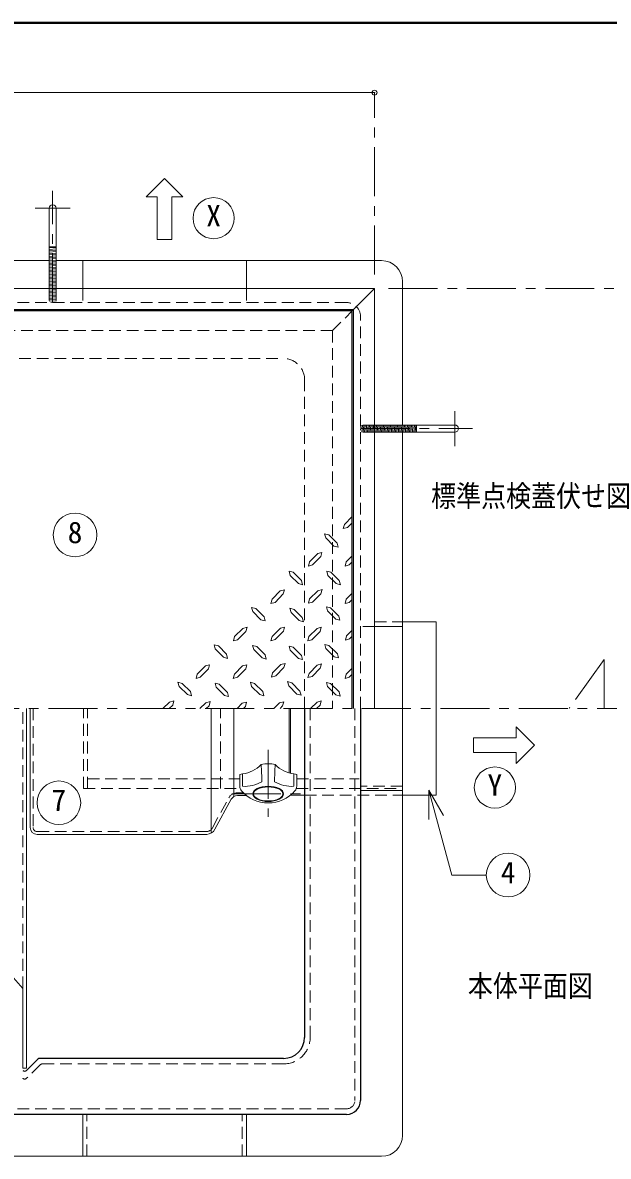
# Model space of a CAD drawing. Units: millimetres at full size, sheet at 1:7; details may follow other scales. Extents: x -1465 to 1370, y -987 to 980.
# Drawn here: x 4 to 422, y 170 to 980 of the extents above; entities that cross this region are included whole.
import ezdxf
from ezdxf.enums import TextEntityAlignment as Align

# ---------------------------------------------------------------- set-up
doc = ezdxf.new("R2010")
doc.units = ezdxf.units.MM
doc.header["$LTSCALE"] = 7
doc.header["$PDMODE"] = 32
doc.header["$PDSIZE"] = 3.5
doc.linetypes.add('CHAIN1', pattern=[8, 5, -1, 1, -1])
doc.linetypes.add('DASHED1', pattern=[1.8, 1.2, -0.6])
doc.layers.add('0-0____1', color=4, linetype='Continuous', lineweight=9)
doc.styles.add('ＭＳ ゴシック', font='')
doc.styles.get('ＭＳ ゴシック').set_extended_font_data('MS Gothic')

msp = doc.modelspace()

# ---------------------------------------------------------------- linework, layer by layer
at = {"layer": '0-0____1', "color": 1, "lineweight": 40}
msp.add_line((1370.499, 979.62), (-1464.501, 979.62), dxfattribs=at)
at = {"layer": '0-0____1'}
for p, q in [((-844.501, 929.62), (255.499, 929.62)), ((100.249, 824.62), (100.249, 855.245)), ((110.749, 855.245), (110.749, 824.62)), ((118.624, 855.245), (110.749, 855.245)), ((27.999, 819.519), (22.999, 819.519)), ((22.999, 818.648), (27.999, 819.057)), ((110.749, 824.62), (100.249, 824.62)), ((22.999, 817.645), (27.999, 818.054)), ((22.999, 816.642), (27.999, 817.05)), ((22.999, 815.638), (27.999, 816.047)), ((22.999, 814.635), (27.999, 815.044)), ((22.999, 813.632), (27.999, 814.04)), ((22.999, 812.628), (27.999, 813.037)), ((22.999, 811.625), (27.999, 812.034)), ((22.999, 810.622), (27.999, 811.03)), ((22.999, 809.618), (27.999, 810.027)), ((22.999, 808.615), (27.999, 809.024)), ((22.999, 807.612), (27.999, 808.02)), ((22.999, 806.608), (27.999, 807.017)), ((22.999, 805.605), (27.999, 806.014)), ((22.999, 804.602), (27.999, 805.01)), ((22.999, 803.598), (27.999, 804.007)), ((22.999, 802.595), (27.999, 803.004)), ((22.999, 801.592), (27.999, 802)), ((22.999, 800.588), (27.999, 800.997)), ((22.999, 799.585), (27.999, 799.994)), ((22.999, 798.582), (27.999, 798.99)), ((22.999, 797.578), (27.999, 797.987)), ((22.999, 796.575), (27.999, 796.984)), ((22.999, 795.572), (27.999, 795.98)), ((22.999, 794.568), (27.999, 794.977)), ((22.999, 793.565), (27.999, 793.974)), ((22.999, 792.562), (27.999, 792.97)), ((22.999, 791.559), (27.999, 791.967)), ((22.999, 790.555), (27.999, 790.964)), ((23.832, 789.62), (27.999, 789.96)), ((240.499, 774.62), (239.499, 773.62)), ((255.499, 687.953), (255.839, 692.12)), ((256.434, 687.12), (256.842, 692.12)), ((257.437, 687.12), (257.846, 692.12)), ((258.441, 687.12), (258.849, 692.12)), ((259.444, 687.12), (259.852, 692.12)), ((260.447, 687.12), (260.856, 692.12)), ((261.451, 687.12), (261.859, 692.12)), ((262.454, 687.12), (262.862, 692.12)), ((263.457, 687.12), (263.866, 692.12)), ((264.461, 687.12), (264.869, 692.12)), ((265.464, 687.12), (265.872, 692.12)), ((266.467, 687.12), (266.876, 692.12)), ((267.471, 687.12), (267.879, 692.12)), ((268.474, 687.12), (268.882, 692.12)), ((269.477, 687.12), (269.886, 692.12)), ((270.481, 687.12), (270.889, 692.12)), ((271.484, 687.12), (271.892, 692.12)), ((272.487, 687.12), (272.896, 692.12)), ((273.491, 687.12), (273.899, 692.12)), ((274.494, 687.12), (274.902, 692.12)), ((275.497, 687.12), (275.906, 692.12)), ((276.501, 687.12), (276.909, 692.12)), ((277.504, 687.12), (277.912, 692.12)), ((278.507, 687.12), (278.916, 692.12)), ((279.511, 687.12), (279.919, 692.12)), ((280.514, 687.12), (280.922, 692.12)), ((281.517, 687.12), (281.926, 692.12)), ((282.521, 687.12), (282.929, 692.12)), ((283.524, 687.12), (283.932, 692.12)), ((284.527, 687.12), (284.936, 692.12)), ((285.397, 692.12), (285.397, 687.12)), ((239.499, 626.77), (233.967, 621.104)), ((233.124, 618.104), (233.967, 621.104)), ((236.124, 618.948), (233.124, 618.104)), ((239.499, 622.323), (236.124, 618.948)), ((222.717, 613.698), (219.811, 614.448)), ((220.561, 611.448), (219.811, 614.448)), ((220.561, 611.448), (226.467, 605.542)), ((222.717, 613.698), (228.717, 607.698)), ((214.842, 600.292), (208.936, 594.386)), ((214.842, 600.292), (217.842, 601.042)), ((217.092, 598.136), (217.842, 601.042)), ((208.186, 591.386), (208.936, 594.386)), ((211.092, 592.229), (208.186, 591.386)), ((217.092, 598.136), (211.092, 592.229)), ((234.53, 591.386), (235.28, 594.386)), ((237.436, 592.229), (234.53, 591.386)), ((239.499, 598.604), (235.28, 594.386)), ((239.499, 594.292), (237.436, 592.229)), ((195.155, 584.729), (194.405, 587.729)), ((197.311, 586.886), (194.405, 587.729)), ((195.155, 584.729), (201.061, 578.823)), ((197.311, 586.886), (203.311, 580.979)), ((224.311, 586.886), (221.405, 587.636)), ((222.155, 584.636), (221.405, 587.636)), ((222.155, 584.636), (228.061, 578.823)), ((224.311, 586.886), (230.311, 580.979)), ((231.061, 577.979), (228.061, 578.823)), ((230.311, 580.979), (231.061, 577.979)), ((188.124, 573.573), (182.217, 567.667)), ((190.28, 571.417), (184.374, 565.417)), ((188.124, 573.573), (191.124, 574.323)), ((190.28, 571.417), (191.124, 574.323)), ((214.936, 573.761), (209.03, 567.854)), ((217.092, 571.604), (211.186, 565.604)), ((214.936, 573.761), (217.936, 574.511)), ((217.092, 571.604), (217.936, 574.511)), ((239.499, 571.886), (235.28, 567.667)), ((170.592, 561.011), (167.592, 561.854)), ((168.436, 558.854), (167.592, 561.854)), ((170.592, 561.011), (176.499, 555.104)), ((197.967, 560.448), (194.967, 561.292)), ((195.811, 558.292), (194.967, 561.292)), ((221.874, 559.323), (221.124, 562.323)), ((224.03, 561.479), (221.124, 562.323)), ((221.874, 559.323), (227.78, 553.417)), ((224.03, 561.479), (230.03, 555.573)), ((168.436, 558.854), (174.342, 552.948)), ((177.342, 552.198), (174.342, 552.948)), ((176.499, 555.104), (177.342, 552.198)), ((195.811, 558.292), (201.717, 552.386)), ((204.717, 551.636), (201.717, 552.386)), ((230.78, 552.667), (227.78, 553.417)), ((230.03, 555.573), (230.78, 552.667)), ((161.405, 546.761), (155.499, 540.948)), ((163.561, 544.604), (157.655, 538.698)), ((161.405, 546.761), (164.405, 547.604)), ((163.561, 544.604), (164.405, 547.604)), ((188.217, 546.948), (182.311, 541.042)), ((190.374, 544.792), (184.467, 538.886)), ((188.217, 546.948), (191.217, 547.792)), ((190.374, 544.792), (191.217, 547.792)), ((214.374, 546.761), (208.561, 540.948)), ((216.624, 544.604), (210.717, 538.698)), ((214.374, 546.761), (217.374, 547.604)), ((216.624, 544.604), (217.374, 547.604)), ((239.499, 545.477), (235.374, 541.511)), ((141.717, 532.136), (140.874, 535.136)), ((143.874, 534.292), (140.874, 535.136)), ((171.342, 533.823), (168.342, 534.667)), ((169.186, 531.667), (168.342, 534.667)), ((220.749, 532.417), (219.999, 535.417)), ((222.905, 534.667), (219.999, 535.417)), ((222.905, 534.667), (228.905, 528.667)), ((239.499, 541.229), (237.53, 539.261)), ((141.717, 532.136), (147.624, 526.229)), ((143.874, 534.292), (149.78, 528.386)), ((149.78, 528.386), (150.53, 525.386)), ((169.186, 531.667), (175.092, 525.761)), ((171.342, 533.823), (177.249, 527.917)), ((177.249, 527.917), (177.999, 524.917)), ((195.155, 531.198), (194.405, 534.198)), ((197.311, 533.448), (194.405, 534.198)), ((195.155, 531.198), (201.061, 525.386)), ((197.311, 533.448), (203.311, 527.542)), ((220.749, 532.417), (226.655, 526.511)), ((134.592, 520.042), (128.78, 514.136)), ((134.592, 520.042), (137.592, 520.886)), ((136.842, 517.886), (137.592, 520.886)), ((150.53, 525.386), (147.624, 526.229)), ((161.217, 520.042), (155.311, 514.136)), ((161.217, 520.042), (164.217, 520.792)), ((163.467, 517.886), (164.217, 520.792)), ((177.999, 524.917), (175.092, 525.761)), ((188.592, 520.979), (182.686, 515.073)), ((190.749, 518.823), (184.842, 512.823)), ((188.592, 520.979), (191.592, 521.729)), ((190.749, 518.823), (191.592, 521.729)), ((214.561, 520.604), (208.655, 514.698)), ((216.717, 518.448), (210.811, 512.542)), ((214.561, 520.604), (217.561, 521.448)), ((216.717, 518.448), (217.561, 521.448)), ((136.842, 517.886), (130.936, 511.979)), ((163.467, 517.886), (157.467, 511.886)), ((239.499, 518.354), (235.28, 514.136)), ((239.499, 514.042), (237.436, 511.979)), ((115.842, 505.323), (114.999, 508.323)), ((117.999, 507.573), (114.999, 508.323)), ((115.842, 505.323), (121.749, 499.511)), ((117.999, 507.573), (123.905, 501.667)), ((144.436, 507.011), (141.53, 507.761)), ((142.28, 504.761), (141.53, 507.761)), ((142.28, 504.761), (148.186, 498.948)), ((144.436, 507.011), (150.436, 501.104)), ((169.655, 507.573), (166.749, 508.323)), ((167.499, 505.323), (166.749, 508.323)), ((167.499, 505.323), (173.405, 499.511)), ((169.655, 507.573), (175.655, 501.667)), ((194.124, 505.792), (193.28, 508.792)), ((196.28, 507.948), (193.28, 508.792)), ((194.124, 505.792), (200.03, 499.886)), ((196.28, 507.948), (202.186, 502.042)), ((221.967, 505.229), (221.217, 508.229)), ((224.124, 507.386), (221.217, 508.229)), ((221.967, 505.229), (227.874, 499.323)), ((224.124, 507.386), (230.124, 501.479)), ((108.999, 494.167), (104.27, 489.62)), ((108.999, 494.167), (111.999, 495.011)), ((111.249, 492.011), (111.999, 495.011)), ((134.967, 493.698), (137.967, 494.542)), ((137.217, 491.542), (137.967, 494.542)), ((151.186, 498.104), (148.186, 498.948)), ((150.436, 501.104), (151.186, 498.104)), ((187.561, 493.604), (190.561, 494.448)), ((189.811, 491.448), (190.561, 494.448)), ((203.03, 499.136), (200.03, 499.886)), ((202.186, 502.042), (203.03, 499.136)), ((214.374, 494.167), (209.827, 489.62)), ((214.374, 494.167), (217.374, 495.011)), ((216.624, 492.011), (217.374, 495.011)), ((111.249, 492.011), (108.858, 489.62)), ((134.967, 493.698), (130.726, 489.62)), ((137.217, 491.542), (135.296, 489.62)), ((138.802, 400.604), (138.802, 489.62)), ((154.914, 489.62), (154.914, 426.644)), ((160.936, 493.323), (157.233, 489.62)), ((160.936, 493.323), (163.936, 494.073)), ((163.186, 491.073), (161.733, 489.62)), ((163.186, 491.073), (163.936, 494.073)), ((187.561, 493.604), (183.577, 489.62)), ((189.811, 491.448), (187.983, 489.62)), ((216.624, 492.011), (213.891, 489.62)), ((356.749, 476.495), (356.749, 468.62)), ((326.124, 468.62), (326.124, 458.12)), ((356.749, 468.62), (326.124, 468.62)), ((326.124, 458.12), (356.749, 458.12))]:
    msp.add_line(p, q, dxfattribs=at)
at = {"layer": '0-0____1', "linetype": 'CHAIN1'}
for p, q in [((255.499, 799.62), (255.499, 929.62)), ((25.499, 779.62), (25.499, 859.519)), ((37.999, 847.019), (12.999, 847.019)), ((265.499, 789.62), (505.499, 789.62)), ((312.897, 702.12), (312.897, 677.12)), ((245.499, 689.62), (325.397, 689.62)), ((505.499, 489.62), (-1004.501, 489.62)), ((179.499, 460.082), (179.499, 412.083)), ((153.499, 428.583), (205.499, 428.583))]:
    msp.add_line(p, q, dxfattribs=at)
at = {"layer": '0-0____1', "color": 7, "lineweight": 18}
for p, q in [((22.999, 847.019), (22.999, 789.62)), ((27.999, 847.019), (27.999, 789.62)), ((-612.001, 809.62), (22.999, 809.62)), ((27.999, 809.62), (260.499, 809.62)), ((46.999, 809.62), (46.999, 789.62)), ((163.999, 809.62), (163.999, 789.62)), ((275.499, 794.62), (275.499, 692.12)), ((255.499, 789.62), (-844.501, 789.62)), ((240.499, 774.62), (255.499, 789.62)), ((255.499, 789.62), (255.499, 489.62)), ((240.499, 774.62), (-829.501, 774.62)), ((240.499, 774.62), (240.499, 489.62)), ((312.897, 692.12), (255.499, 692.12)), ((312.897, 687.12), (255.499, 687.12)), ((275.499, 687.12), (275.499, 184.62)), ((299.499, 551.62), (275.499, 551.62)), ((299.499, 427.62), (299.499, 551.62)), ((275.499, 548.12), (255.499, 548.12)), ((6.749, 232.62), (6.749, 489.62)), ((9.499, 489.62), (9.499, 404.629)), ((194.499, 489.62), (194.499, 443.527)), ((195.499, 443.275), (195.499, 489.62)), ((159.129, 442.345), (159.129, 434.096)), ((161.129, 442.87), (161.129, 433.993)), ((197.868, 442.87), (197.868, 433.993)), ((199.868, 442.345), (199.868, 434.096)), ((275.499, 431.12), (245.499, 431.12)), ((294.355, 431.268), (294.355, 410.268)), ((294.355, 431.268), (310.612, 370.593)), ((294.355, 431.268), (304.855, 413.082)), ((153.077, 424.739), (141.365, 403.266)), ((157.467, 427.345), (164.037, 427.345)), ((195.499, 427.771), (195.499, 427.62)), ((205.499, 427.62), (195.499, 427.62)), ((299.499, 427.62), (275.499, 427.62)), ((14.499, 399.629), (135.608, 399.629)), ((335.337, 370.593), (310.612, 370.593)), ((-10.777, 306.792), (4.249, 289.62)), ((46.999, 169.62), (46.999, 199.62)), ((163.999, 169.62), (163.999, 199.62)), ((-849.501, 169.62), (260.499, 169.62))]:
    msp.add_line(p, q, dxfattribs=at)
at = {"layer": '0-0____1', "linetype": 'DASHED1'}
for p, q in [((22.999, 789.552), (23.832, 789.62)), ((22.999, 789.62), (22.999, 779.62)), ((22.999, 788.549), (27.999, 788.957)), ((22.999, 787.545), (27.999, 787.954)), ((22.999, 786.542), (27.999, 786.95)), ((22.999, 785.539), (27.999, 785.947)), ((27.999, 789.62), (27.999, 779.62)), ((46.999, 789.62), (46.999, 779.62)), ((163.999, 789.62), (163.999, 779.62)), ((235.499, 779.62), (-824.501, 779.62)), ((22.999, 784.535), (27.999, 784.944)), ((22.999, 783.532), (27.999, 783.94)), ((22.999, 782.529), (27.999, 782.937)), ((22.999, 781.525), (27.999, 781.934)), ((22.999, 780.522), (27.999, 780.93)), ((24.239, 779.62), (27.999, 779.927)), ((225.499, 759.62), (239.499, 773.62)), ((245.499, 489.62), (245.499, 769.62)), ((225.499, 759.62), (-516.422, 759.62)), ((225.499, 759.62), (225.499, 489.62)), ((-23.673, 739.62), (190.499, 739.62)), ((205.499, 489.62), (205.499, 724.62)), ((255.499, 692.12), (245.499, 692.12)), ((245.499, 688.361), (245.806, 692.12)), ((246.401, 687.12), (246.809, 692.12)), ((247.404, 687.12), (247.812, 692.12)), ((248.407, 687.12), (248.816, 692.12)), ((249.411, 687.12), (249.819, 692.12)), ((250.414, 687.12), (250.822, 692.12)), ((251.417, 687.12), (251.826, 692.12)), ((252.421, 687.12), (252.829, 692.12)), ((253.424, 687.12), (253.832, 692.12)), ((254.427, 687.12), (254.836, 692.12)), ((255.499, 687.12), (245.499, 687.12)), ((255.431, 687.12), (255.499, 687.953)), ((255.499, 551.62), (275.499, 551.62)), ((255.499, 548.12), (245.499, 548.12)), ((4.249, 289.62), (4.249, 489.62)), ((11.499, 489.62), (11.499, 404.629)), ((47.499, 432.345), (47.499, 489.62)), ((50.499, 432.345), (50.499, 489.62)), ((145.499, 432.345), (145.499, 489.62)), ((50.499, 439.345), (159.129, 439.345)), ((199.868, 439.345), (244.499, 439.345)), ((47.499, 432.345), (159.446, 432.345)), ((161.739, 429.345), (157.467, 429.345)), ((199.552, 432.345), (275.499, 432.345)), ((275.499, 434.12), (245.499, 434.12)), ((139.609, 404.224), (151.322, 425.697)), ((205.499, 427.62), (275.499, 427.62)), ((14.499, 401.629), (135.548, 401.629)), ((49.999, 169.62), (49.999, 199.62)), ((160.999, 169.62), (160.999, 199.62))]:
    msp.add_line(p, q, dxfattribs=at)
at = {"layer": '0-0____1', "color": 5, "lineweight": 25}
for p, q in [((239.499, 773.62), (-514.748, 773.62)), ((239.499, 489.62), (239.499, 773.62)), ((205.499, 489.62), (205.499, 254.62)), ((245.499, 489.62), (245.499, 209.62)), ((14.913, 239.034), (6.913, 231.034)), ((190.499, 239.62), (16.327, 239.62)), ((235.499, 199.62), (-824.501, 199.62))]:
    msp.add_line(p, q, dxfattribs=at)
at = {"layer": '0-0____1', "color": 7, "linetype": 'DASHED1', "lineweight": 18}
for p, q in [((209.499, 489.62), (209.499, 254.62)), ((241.499, 489.62), (241.499, 209.62)), ((16.57, 235.034), (6.913, 225.377)), ((190.499, 235.62), (17.984, 235.62)), ((235.499, 203.62), (-824.501, 203.62))]:
    msp.add_line(p, q, dxfattribs=at)
at = {"layer": '0-0____1'}
for points in [[(118.624, 855.245), (105.499, 868.37), (92.374, 855.245), (100.249, 855.245)], [(228.717, 607.698), (229.467, 604.792), (226.467, 605.542)], [(203.311, 580.979), (204.061, 578.073), (201.061, 578.823)], [(184.374, 565.417), (181.467, 564.667), (182.217, 567.667)], [(211.186, 565.604), (208.28, 564.854), (209.03, 567.854)], [(239.499, 567.479), (237.436, 565.417), (234.436, 564.667), (235.28, 567.667)], [(197.967, 560.448), (203.874, 554.542), (204.717, 551.636)], [(157.655, 538.698), (154.655, 537.948), (155.499, 540.948)], [(184.467, 538.886), (181.467, 538.042), (182.311, 541.042)], [(210.717, 538.698), (207.717, 537.948), (208.561, 540.948)], [(237.53, 539.261), (234.624, 538.511), (235.374, 541.511)], [(203.311, 527.542), (204.061, 524.542), (201.061, 525.386)], [(228.905, 528.667), (229.655, 525.761), (226.655, 526.511)], [(130.936, 511.979), (127.936, 511.136), (128.78, 514.136)], [(157.467, 511.886), (154.561, 511.136), (155.311, 514.136)], [(184.842, 512.823), (181.842, 512.073), (182.686, 515.073)], [(210.811, 512.542), (207.905, 511.698), (208.655, 514.698)], [(237.436, 511.979), (234.436, 511.136), (235.28, 514.136)], [(123.905, 501.667), (124.749, 498.667), (121.749, 499.511)], [(175.655, 501.667), (176.405, 498.667), (173.405, 499.511)], [(230.124, 501.479), (230.874, 498.479), (227.874, 499.323)], [(356.749, 476.495), (369.874, 463.37), (356.749, 450.245), (356.749, 458.12)]]:
    msp.add_lwpolyline(points, dxfattribs=at)
at = {"layer": '0-0____1', "linetype": 'CHAIN1'}
msp.add_lwpolyline([(419.499, 489.62), (419.499, 524.62), (394.499, 489.62)], dxfattribs=at)
at = {"layer": '0-0____1', "color": 7, "lineweight": 18}
msp.add_lwpolyline([(6.749, 232.62), (4.249, 232.62), (4.249, 289.62)], dxfattribs=at)
for centre, radius in [((140.499, 839.932), 14.7), ((41.513, 613.606), 15.6), ((341.436, 433.12), 14.7), ((29.93, 422.215), 15.6), ((350.937, 370.593), 15.6)]:
    msp.add_circle(centre, radius, dxfattribs=at)
for centre, radius, start, end in [((25.499, 847.019), 2.5, 0, 180), ((260.499, 794.62), 15, 0, 90), ((312.897, 689.62), 2.5, 270, 90), ((158.619, 464.691), 21.966, 276.56165, 316.29764), ((179.499, 427.755), 22.327, 77.05918, 102.94082), ((-467.79, 417.23), 643.1, 1.7816, 2.87754), ((826.787, 417.23), 643.1, 177.12246, 178.2184), ((200.378, 464.691), 21.966, 223.70236, 263.43835), ((162.133, 434.965), 7.968, 97.24301, 112.15352), ((196.864, 434.965), 7.968, 67.84648, 82.75699), ((164.129, 434.096), 5, 180, 220.94225), ((179.499, 447.43), 25.347, 220.94225, 319.05775), ((162.748, 458.423), 24.484, 266.20738, 300.02241), ((196.249, 458.423), 24.484, 239.97759, 273.79262), ((194.868, 434.096), 5, 319.05775, 0), ((157.467, 422.345), 5, 90, 151.38954), ((14.499, 404.629), 5, 180, 270), ((135.219, 406.618), 7, 273.17983, 331.38954), ((260.499, 184.62), 15, 270, 0)]:
    msp.add_arc(centre, radius, start, end, dxfattribs=at)
at = {"layer": '0-0____1', "linetype": 'DASHED1'}
for centre, radius, start, end in [((235.499, 769.62), 10, 0, 90), ((190.499, 724.62), 15, 0, 90), ((157.467, 422.345), 7, 90, 151.38954), ((14.499, 404.629), 3, 180, 270), ((135.219, 406.618), 5, 273.76262, 331.38954)]:
    msp.add_arc(centre, radius, start, end, dxfattribs=at)
at = {"layer": '0-0____1', "color": 5, "lineweight": 25}
for centre, radius, start, end in [((190.499, 254.62), 15, 270, 0), ((16.327, 237.62), 2, 90, 135), ((5.499, 232.448), 2, 225, 315), ((235.499, 209.62), 10, 270, 0)]:
    msp.add_arc(centre, radius, start, end, dxfattribs=at)
at = {"layer": '0-0____1', "color": 7, "linetype": 'DASHED1', "lineweight": 18}
for centre, radius, start, end in [((190.499, 254.62), 19, 270, 0), ((17.984, 233.62), 2, 90, 135), ((5.499, 226.791), 2, 225, 315), ((235.499, 209.62), 6, 270, 0)]:
    msp.add_arc(centre, radius, start, end, dxfattribs=at)
at = {"layer": '0-0____1', "color": 7, "lineweight": 18}
for major_axis, ratio in [((11, 0), 0.5), ((10.5, 0), 0.47619)]:
    msp.add_ellipse((179.499, 428.583), major_axis=major_axis, ratio=ratio, dxfattribs=at)
at = {"layer": '0-0____1'}
msp.add_point((255.499, 929.62), dxfattribs=at)

# ---------------------------------------------------------------- texts
at = {"layer": '0-0____1', "color": 7, "style": 'ＭＳ ゴシック'}
for s, p in [('X', (135.249, 829.432)), ('8', (36.263, 603.106)), ('Y', (336.186, 422.62)), ('7', (24.68, 411.715)), ('4', (345.687, 360.093))]:
    msp.add_text(s, height=15.4, dxfattribs=at).set_placement(p, align=Align.BOTTOM_LEFT)
at = {"layer": '0-0____1', "color": 7, "style": 'ＭＳ ゴシック', "width": 0.85}
for s, p in [('標準点検蓋伏せ図', (295.899, 629.12)), ('本体平面図', (322.149, 279.12))]:
    msp.add_text(s, height=15.4, dxfattribs=at).set_placement(p, align=Align.BOTTOM_LEFT)

doc.saveas('drawing.dxf')
